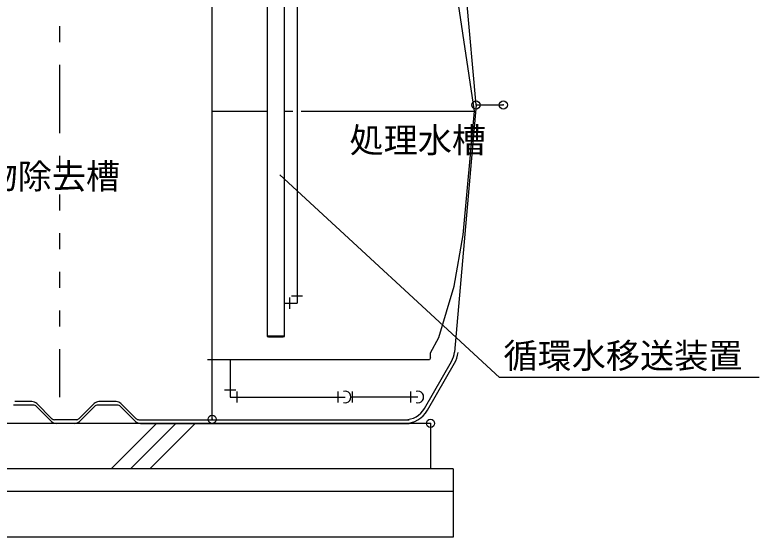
# Model space of a CAD drawing. Units: millimetres, scale not verified. Extents: x -9571 to 7747, y -6704 to 5373.
# Drawn here: x -5407 to -3771, y -3434 to -2286 of the extents above; entities that cross this region are included whole.
import ezdxf
from ezdxf.enums import TextEntityAlignment as Align

# ---------------------------------------------------------------- set-up
doc = ezdxf.new("R2010")
doc.units = ezdxf.units.MM
doc.header["$LTSCALE"] = 30
doc.header["$PDMODE"] = 32
doc.header["$PDSIZE"] = 18
for name, color, linetype, lineweight in [('0-0_0', 4, 'Continuous', 25), ('0-1_00クル-フ-0躯体', 3, 'Continuous', 25), ('0-2_00クル-フ-1機器', 2, 'Continuous', 25), ('0-5_00クル-フ-5文字', 7, 'Continuous', 25), ('0-6_00クル-フ-6寸法', 7, 'Continuous', 25), ('0-8_C_shikiri', 3, 'Continuous', 25), ('0-E_airpipe', 3, 'Continuous', 25), ('1-1_junkan', 3, 'Continuous', 25), ('1-4_outer tank', 3, 'Continuous', 25), ('1-6_seiryu', 3, 'Continuous', 25), ('1-8_sikiri', 3, 'Continuous', 25)]:
    doc.layers.add(name, color=color, linetype=linetype, lineweight=lineweight)
doc.styles.add('MS Gothic', font='')
doc.styles.get('MS Gothic').set_extended_font_data('MS Gothic')

msp = doc.modelspace()

# ---------------------------------------------------------------- linework, layer by layer
at = {"layer": '0-0_0'}
msp.add_lwpolyline([(-3771.43, -3083.37), (-4342.26, -3083.37), (-4825, -2637.33)], dxfattribs=at)
at = {"layer": '0-2_00クル-フ-1機器'}
for p, q in [((-4493.66, -3183.99), (-6073.66, -3183.99)), ((-5195.69, -3283.99), (-5095.69, -3183.99)), ((-5153.27, -3283.99), (-5053.27, -3183.99)), ((-5110.84, -3283.99), (-5010.84, -3183.99)), ((-4493.66, -3183.99), (-4493.66, -3283.99)), ((-4443.66, -3283.99), (-6123.66, -3283.99)), ((-4443.66, -3283.99), (-4443.66, -3433.99)), ((-4443.66, -3333.99), (-6123.66, -3333.99)), ((-4443.66, -3433.99), (-6123.66, -3433.99))]:
    msp.add_line(p, q, dxfattribs=at)
at = {"layer": '0-5_00クル-フ-5文字'}
for p in [(-4393.66, -2483.99), (-4333.65, -2483.99)]:
    msp.add_point(p, dxfattribs=at)
at = {"layer": '0-6_00クル-フ-6寸法', "color": 4}
for p in [(-4393.66, -2483.99), (-4973.66, -3174.99), (-4493.66, -3183.99)]:
    msp.add_point(p, dxfattribs=at)
at = {"layer": '0-8_C_shikiri'}
for p, q in [((-4396.81, -2497.58), (-4485.83, -1908.6)), ((-4973.63, -2497.58), (-4973.66, -2497.52)), ((-4973.63, -2497.58), (-4973.66, -2497.52)), ((-4852.66, -2498.04), (-4973.66, -2498.04)), ((-4796.15, -2498.04), (-4814.66, -2498.04)), ((-4396.78, -2498.04), (-4778.17, -2498.04)), ((-4398.26, -2497.88), (-4398.31, -2497.58)), ((-4493.69, -3028.88), (-4475.69, -2995.05)), ((-4493.69, -3040.16), (-4495.69, -3043.92)), ((-4493.69, -3040.16), (-4493.69, -3028.88)), ((-4495.69, -3043.92), (-4983.66, -3043.92))]:
    msp.add_line(p, q, dxfattribs=at)
msp.add_lwpolyline([(-4475.69, -2995.05), (-4441.69, -2882.29), (-4421.69, -2769.52), (-4396.76, -2497.88)], dxfattribs=at)
at = {"layer": '0-E_airpipe'}
for p, q in [((-4787.16, -1753.99), (-4787.16, -2919.69)), ((-4802.95, -2931.95), (-4802.95, -2907.42)), ((-4799.42, -2903.89), (-4774.89, -2903.89)), ((-4814.66, -2919.69), (-4787.16, -2919.69)), ((-4946.42, -3110.2), (-4921.89, -3110.2)), ((-4918.36, -3138.26), (-4918.36, -3113.73)), ((-4697.45, -3113.73), (-4697.45, -3138.26)), ((-4665.86, -3113.73), (-4665.86, -3138.26)), ((-4537.45, -3113.73), (-4537.45, -3138.26)), ((-4521.66, -3125.99), (-4668.86, -3125.99))]:
    msp.add_line(p, q, dxfattribs=at)
msp.add_lwpolyline([(-4934.16, -3043.92), (-4934.16, -3125.99), (-4681.66, -3125.99)], dxfattribs=at)
for centre in [(-4681.66, -3125.99), (-4521.66, -3125.99)]:
    msp.add_arc(centre, 12.8, 253.40184, 106.59816, dxfattribs=at)
at = {"layer": '1-1_junkan'}
msp.add_line((-4814.66, -2992.91), (-4814.66, -1787.43), dxfattribs=at)
for points in [[(-4852.66, -1842.72), (-4852.66, -1856.44), (-4852.66, -2992.91)], [(-4846.79, -2992.18), (-4848.54, -2992.28), (-4850.01, -2992.39), (-4851.17, -2992.51), (-4852.01, -2992.64), (-4852.51, -2992.78), (-4852.66, -2992.91), (-4852.45, -2993.05)], [(-4846.79, -2992.18), (-4848.54, -2992.28), (-4850.01, -2992.39), (-4851.17, -2992.51), (-4852.01, -2992.64), (-4852.51, -2992.78), (-4852.66, -2992.91), (-4852.45, -2993.05)], [(-4846.79, -2992.18), (-4848.54, -2992.28), (-4850.01, -2992.39), (-4851.17, -2992.51), (-4852.01, -2992.64), (-4852.51, -2992.78), (-4852.66, -2992.91), (-4852.45, -2993.05)], [(-4852.45, -2993.05), (-4851.89, -2993.18), (-4850.99, -2993.31), (-4849.77, -2993.43), (-4848.25, -2993.55), (-4846.46, -2993.64), (-4844.43, -2993.73), (-4842.19, -2993.8), (-4839.8, -2993.85), (-4837.3, -2993.89), (-4834.72, -2993.91), (-4832.13, -2993.9), (-4829.57, -2993.88), (-4827.08, -2993.85), (-4824.71, -2993.79), (-4822.51, -2993.72), (-4820.52, -2993.63), (-4818.77, -2993.53), (-4817.3, -2993.41), (-4816.14, -2993.29), (-4815.3, -2993.16), (-4814.8, -2993.03), (-4814.66, -2992.89), (-4814.87, -2992.75), (-4815.42, -2992.62), (-4816.32, -2992.49), (-4817.54, -2992.37), (-4819.06, -2992.26), (-4820.86, -2992.16), (-4822.89, -2992.07), (-4825.12, -2992), (-4827.51, -2991.95), (-4830.02, -2991.91), (-4832.59, -2991.9), (-4835.18, -2991.9), (-4837.75, -2991.92), (-4840.23, -2991.96), (-4842.6, -2992.01), (-4844.8, -2992.09), (-4846.79, -2992.18)], [(-4852.45, -2993.05), (-4851.89, -2993.18), (-4850.99, -2993.31), (-4849.77, -2993.43), (-4848.25, -2993.55), (-4846.46, -2993.64), (-4844.43, -2993.73), (-4842.19, -2993.8), (-4839.8, -2993.85), (-4837.3, -2993.89), (-4834.72, -2993.91), (-4832.13, -2993.9), (-4829.57, -2993.88), (-4827.08, -2993.85), (-4824.71, -2993.79), (-4822.51, -2993.72), (-4820.52, -2993.63), (-4818.77, -2993.53), (-4817.3, -2993.41), (-4816.14, -2993.29), (-4815.3, -2993.16), (-4814.8, -2993.03), (-4814.66, -2992.89), (-4814.87, -2992.75), (-4815.42, -2992.62), (-4816.32, -2992.49), (-4817.54, -2992.37), (-4819.06, -2992.26), (-4820.86, -2992.16), (-4822.89, -2992.07), (-4825.12, -2992), (-4827.51, -2991.95), (-4830.02, -2991.91), (-4832.59, -2991.9), (-4835.18, -2991.9), (-4837.75, -2991.92), (-4840.23, -2991.96), (-4842.6, -2992.01), (-4844.8, -2992.09), (-4846.79, -2992.18)], [(-4852.45, -2993.05), (-4851.89, -2993.18), (-4850.99, -2993.31), (-4849.77, -2993.43), (-4848.25, -2993.55), (-4846.46, -2993.64), (-4844.43, -2993.73), (-4842.19, -2993.8), (-4839.8, -2993.85), (-4837.3, -2993.89), (-4834.72, -2993.91), (-4832.13, -2993.9), (-4829.57, -2993.88), (-4827.08, -2993.85), (-4824.71, -2993.79), (-4822.51, -2993.72), (-4820.52, -2993.63), (-4818.77, -2993.53), (-4817.3, -2993.41), (-4816.14, -2993.29), (-4815.3, -2993.16), (-4814.8, -2993.03), (-4814.66, -2992.89), (-4814.87, -2992.75), (-4815.42, -2992.62), (-4816.32, -2992.49), (-4817.54, -2992.37), (-4819.06, -2992.26), (-4820.86, -2992.16), (-4822.89, -2992.07), (-4825.12, -2992), (-4827.51, -2991.95), (-4830.02, -2991.91), (-4832.59, -2991.9), (-4835.18, -2991.9), (-4837.75, -2991.92), (-4840.23, -2991.96), (-4842.6, -2992.01), (-4844.8, -2992.09), (-4846.79, -2992.18)], [(-4849.07, -2992.52), (-4849.95, -2992.64), (-4850.48, -2992.77), (-4850.66, -2992.9), (-4850.47, -2993.03)], [(-4849.07, -2992.52), (-4849.95, -2992.64), (-4850.48, -2992.77), (-4850.66, -2992.9), (-4850.47, -2993.03)], [(-4849.07, -2992.52), (-4849.95, -2992.64), (-4850.48, -2992.77), (-4850.66, -2992.9), (-4850.47, -2993.03)], [(-4850.47, -2993.03), (-4849.92, -2993.16), (-4849.03, -2993.29), (-4847.81, -2993.4), (-4846.29, -2993.5), (-4844.5, -2993.59), (-4842.48, -2993.67), (-4840.27, -2993.73), (-4837.91, -2993.77), (-4835.47, -2993.8), (-4832.99, -2993.8), (-4830.53, -2993.79), (-4828.13, -2993.75), (-4825.85, -2993.7), (-4823.73, -2993.63), (-4821.83, -2993.55), (-4820.17, -2993.45), (-4818.81, -2993.34), (-4817.76, -2993.22), (-4817.05, -2993.1), (-4816.7, -2992.97), (-4816.71, -2992.83), (-4817.07, -2992.7), (-4817.79, -2992.58), (-4818.85, -2992.46), (-4820.23, -2992.35), (-4821.89, -2992.25), (-4823.8, -2992.17), (-4825.92, -2992.1), (-4828.21, -2992.05), (-4830.61, -2992.02), (-4833.08, -2992), (-4835.56, -2992.01), (-4838, -2992.03), (-4840.34, -2992.07), (-4842.55, -2992.13), (-4844.56, -2992.21), (-4846.35, -2992.3), (-4847.86, -2992.41), (-4849.07, -2992.52)], [(-4850.47, -2993.03), (-4849.92, -2993.16), (-4849.03, -2993.29), (-4847.81, -2993.4), (-4846.29, -2993.5), (-4844.5, -2993.59), (-4842.48, -2993.67), (-4840.27, -2993.73), (-4837.91, -2993.77), (-4835.47, -2993.8), (-4832.99, -2993.8), (-4830.53, -2993.79), (-4828.13, -2993.75), (-4825.85, -2993.7), (-4823.73, -2993.63), (-4821.83, -2993.55), (-4820.17, -2993.45), (-4818.81, -2993.34), (-4817.76, -2993.22), (-4817.05, -2993.1), (-4816.7, -2992.97), (-4816.71, -2992.83), (-4817.07, -2992.7), (-4817.79, -2992.58), (-4818.85, -2992.46), (-4820.23, -2992.35), (-4821.89, -2992.25), (-4823.8, -2992.17), (-4825.92, -2992.1), (-4828.21, -2992.05), (-4830.61, -2992.02), (-4833.08, -2992), (-4835.56, -2992.01), (-4838, -2992.03), (-4840.34, -2992.07), (-4842.55, -2992.13), (-4844.56, -2992.21), (-4846.35, -2992.3), (-4847.86, -2992.41), (-4849.07, -2992.52)], [(-4850.47, -2993.03), (-4849.92, -2993.16), (-4849.03, -2993.29), (-4847.81, -2993.4), (-4846.29, -2993.5), (-4844.5, -2993.59), (-4842.48, -2993.67), (-4840.27, -2993.73), (-4837.91, -2993.77), (-4835.47, -2993.8), (-4832.99, -2993.8), (-4830.53, -2993.79), (-4828.13, -2993.75), (-4825.85, -2993.7), (-4823.73, -2993.63), (-4821.83, -2993.55), (-4820.17, -2993.45), (-4818.81, -2993.34), (-4817.76, -2993.22), (-4817.05, -2993.1), (-4816.7, -2992.97), (-4816.71, -2992.83), (-4817.07, -2992.7), (-4817.79, -2992.58), (-4818.85, -2992.46), (-4820.23, -2992.35), (-4821.89, -2992.25), (-4823.8, -2992.17), (-4825.92, -2992.1), (-4828.21, -2992.05), (-4830.61, -2992.02), (-4833.08, -2992), (-4835.56, -2992.01), (-4838, -2992.03), (-4840.34, -2992.07), (-4842.55, -2992.13), (-4844.56, -2992.21), (-4846.35, -2992.3), (-4847.86, -2992.41), (-4849.07, -2992.52)]]:
    msp.add_lwpolyline(points, dxfattribs=at)
at = {"layer": '1-4_outer tank'}
for p, q in [((-4393.65, -2483.99), (-4436.84, -1990.38)), ((-4393.65, -2483.99), (-4441.18, -3027.24)), ((-4393.65, -2483.99), (-4333.65, -2483.99)), ((-4507.22, -3150.99), (-4447.69, -3047.88)), ((-4500.29, -3154.99), (-4440.76, -3051.88)), ((-5369.87, -3135.99), (-5407.44, -3135.99)), ((-5359.26, -3140.39), (-5326.59, -3173.06)), ((-5233.05, -3140.39), (-5265.73, -3173.06)), ((-5184.87, -3135.99), (-5222.44, -3135.99)), ((-5174.26, -3140.39), (-5141.59, -3173.06)), ((-5366.87, -3143.99), (-5410.44, -3143.99)), ((-5359.8, -3146.92), (-5327.12, -3179.6)), ((-5232.52, -3146.92), (-5265.19, -3179.6)), ((-5181.87, -3143.99), (-5225.44, -3143.99)), ((-5174.8, -3146.92), (-5142.12, -3179.6)), ((-5272.8, -3175.99), (-5319.52, -3175.99)), ((-5275.8, -3183.99), (-5316.52, -3183.99)), ((-5134.51, -3175.99), (-4540.52, -3175.99)), ((-5131.51, -3183.99), (-4540.52, -3183.99))]:
    msp.add_line(p, q, dxfattribs=at)
for centre, radius, start, end in [((-4490.99, -3022.88), 50, 330, 355), ((-4490.99, -3022.88), 58, 330, 355), ((-5369.87, -3150.99), 15, 45, 90), ((-5222.44, -3150.99), 15, 90, 135), ((-5184.87, -3150.99), 15, 45, 90), ((-5366.87, -3153.99), 10, 45, 90), ((-5225.44, -3153.99), 10, 90, 135), ((-5181.87, -3153.99), 10, 45, 90), ((-4550.52, -3125.99), 50, 270, 330), ((-4550.52, -3125.99), 58, 270, 330), ((-5319.52, -3165.99), 10, 225, 270), ((-5272.8, -3165.99), 10, 270, 315), ((-5134.51, -3165.99), 10, 225, 270), ((-5316.52, -3168.99), 15, 225, 270), ((-5275.8, -3168.99), 15, 270, 315), ((-5131.51, -3168.99), 15, 225, 270)]:
    msp.add_arc(centre, radius, start, end, dxfattribs=at)
at = {"layer": '1-6_seiryu'}
for p, q in [((-5308.66, -2345.99), (-5308.66, -2310.99)), ((-5308.66, -2545.99), (-5308.66, -2395.99)), ((-5308.66, -2630.99), (-5308.66, -2595.99)), ((-5308.66, -2715.99), (-5308.66, -2680.99)), ((-5308.66, -2800.99), (-5308.66, -2765.99)), ((-5308.66, -2885.99), (-5308.66, -2850.99)), ((-5308.66, -2970.99), (-5308.66, -2935.99)), ((-5308.66, -3125.99), (-5308.66, -3020.99))]:
    msp.add_line(p, q, dxfattribs=at)
at = {"layer": '1-8_sikiri'}
msp.add_line((-4973.66, -3175.99), (-4973.66, -1739.86), dxfattribs=at)

# ---------------------------------------------------------------- texts
at = {"layer": '0-1_00クル-フ-0躯体', "color": 4, "style": 'MS Gothic'}
for s, p in [('処理水槽', (-4671.72, -2605.37)), ('横向流夾雑物除去槽', (-5851.08, -2684.81)), ('循環水移送装置', (-4333.26, -3079.16))]:
    msp.add_text(s, height=54.99, dxfattribs=at).set_placement(p, align=Align.BOTTOM_LEFT)

doc.saveas('drawing.dxf')
